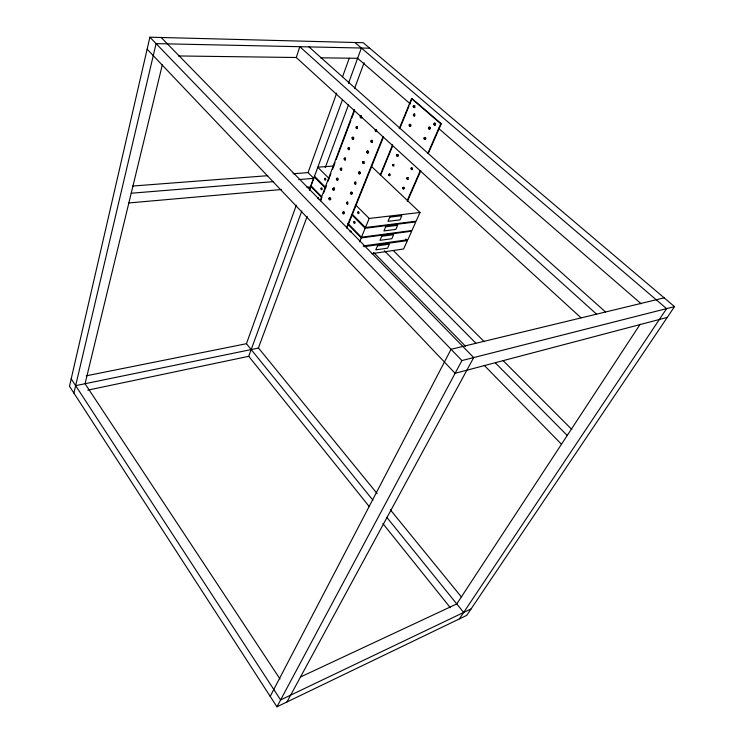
<?xml version="1.0" encoding="UTF-8"?>
<svg xmlns="http://www.w3.org/2000/svg" width="744" height="744" viewBox="0 0 744 744"><rect width="100%" height="100%" fill="white"/><g stroke="black" fill="none" stroke-linecap="round" stroke-linejoin="round"><path stroke-width="1.12" d="M317.539 198.257L318.311 197.551L318.609 198.974M149.897 37.2L69.49 386.248L276.945 706.8L466.767 615.344L674.51 306.621L363.221 42.715L149.897 37.2L461.922 360.561L674.51 306.621M73.907 393.065L156.082 43.617L369.694 48.202M162.332 64.793L85.049 383.718L279.995 678.974M580.943 317.753L296.279 57.502L299.804 46.695L596.567 314.163M372.939 500.21L246.45 343.7L296.326 205.177M298.735 179.574L313.754 178.355L308.062 172.599L336.697 93.065M342.584 76.725L349.252 58.199M310.164 187.655L313.326 179.006M87.792 390.144L248.728 356.311L301.841 210.961M309.811 189.134L342.463 99.77M348.443 83.402L361.379 48.025M309.392 190.343L310.815 186.456L321.389 197.244M258.363 348.09L307.179 216.346M325.268 167.54L348.49 104.867M354.497 88.657L364.104 62.729M320.292 200.434L354.469 109.47M320.683 200.806L321.91 197.541M323.547 193.198L326.411 185.591M328.039 181.238L330.903 173.631M332.54 169.279L334.995 162.759M336.214 159.495L350.936 120.361M351.745 118.184L354.609 110.577M346.499 227.738L383.03 136.757M346.881 228.083L383.588 136.775M380.277 174.849L392.609 144.792M399.212 128.684L411.544 98.617L412.064 98.608L441.285 123.737L428.256 153.552M380.919 174.477L392.33 146.698M400.226 127.457L408.995 106.094M409.87 103.955L412.064 98.608M359.622 241.837L361.249 237.913L411.711 231.189L407.889 239.708L363.295 245.939M361.445 237.224L365.155 228.268L415.794 221.907L411.925 230.528L361.445 237.224L348.415 223.944M365.434 227.543L369.201 218.457L420.007 212.468L416.082 221.201L365.434 227.543L352.489 214.495M407.442 200.108L420.397 170.413M427.8 153.45L440.764 123.755L441.285 123.737M407.331 201.485L420.816 170.599M405.75 238.973L407.387 240.582L403.62 248.98L371.712 253.676M270.193 696.375L451.059 349.299L664.159 297.842M276.945 706.8L461.922 360.561M286.952 701.973L473.705 357.576L161.188 37.488M390.209 175.314C388.74 176.998 388.861 172.459 390.219 174.394M404.355 188.632C402.829 190.315 402.988 185.721 404.364 187.702M640.212 324.17L456.769 603.942L300.604 676.947M459.346 618.924L666.596 308.63L354.907 42.492M393.995 165.986L393.055 165.112L394.013 164.387M471.101 608.908L280.609 699.937L71.201 378.836M667.247 317.409L455.123 373.293L147.135 49.188M75.646 385.652L258.54 348.053L377.115 493.57M86.258 375.813L246.45 343.7M363.946 246.692L407.387 240.582M310.611 186.949L306.947 187.274M128.852 202.945L281.502 189.506M131.204 193.226L273.318 181.648M132.711 186.037L267.682 175.696M293.062 173.752L308.062 172.599M333.861 166.014L317.734 167.186L329.173 178.579M178.383 55.958L296.279 57.502M320.497 57.818L357.622 58.302L410.297 103.9M411.544 98.617L440.764 123.755M412.929 106.178L414.687 107.703M438.393 128.219L641.198 303.784M308.974 46.9L605.551 311.996M371.74 166.656L420.007 212.468M355.316 204.628L369.201 218.457M393.306 250.551L484.177 341.626M503.009 360.505L571.783 429.428M314.452 176.179L325.779 187.59M314.21 176.895L325.537 188.316M351.41 214.402L365.155 228.268M384.36 250.747L475.797 343.114M495.392 362.905L567.244 435.473M310.973 185.768L321.557 196.555M347.42 223.805L361.249 237.913M373.609 252.43L465.521 346.258M484.223 365.36L561.497 444.242M390.293 509.733L461.299 596.865M386.787 517.34L463.661 612.461M248.728 356.311L369.117 506.422M382.9 523.609L450.343 607.709M344.053 213.751A0.949 0.614 84.1 0 1 343.272 212.738A0.949 0.614 84.1 0 1 344.044 211.928M330.503 198.211A0.939 0.595 84.7 0 1 330.429 199.634A0.939 0.595 84.7 0 1 329.536 199.15A0.939 0.595 84.7 0 1 329.918 197.895M347.755 203.986A0.958 0.623 84.6 0 1 347.132 202.954A0.958 0.623 84.6 0 1 347.755 202.08M338.12 179.695A0.958 0.614 85.7 0 1 337.199 179.853A0.958 0.614 85.7 0 1 337.19 178.393A0.958 0.614 85.7 0 1 338.12 178.737M352.293 193.421A0.967 0.632 85.2 0 1 351.233 193.738A0.967 0.632 85.2 0 1 351.521 192.157M351.996 192.305A0.967 0.632 85.2 0 1 352.293 192.928M341.859 169.855A0.967 0.623 86.2 0 1 340.984 169.772A0.967 0.623 86.2 0 1 340.975 168.414A0.967 0.623 86.2 0 1 341.859 168.488M355.985 183.917A0.977 0.642 85.7 0 1 355.018 182.978A0.977 0.642 85.7 0 1 355.985 182.233M345.625 159.83A0.977 0.632 86.7 0 1 344.677 158.909A0.977 0.632 86.7 0 1 345.616 158.137M359.696 173.826A0.986 0.642 86.3 0 1 359.054 172.785A0.986 0.642 86.3 0 1 359.696 171.864M360.161 172.19A0.986 0.642 86.3 0 1 360.022 173.724M349.243 149.628A0.986 0.632 87.3 0 1 349.076 147.684M364.253 163.234A0.995 0.651 86.8 0 1 363.323 163.159A0.995 0.651 86.8 0 1 363.332 161.755A0.995 0.651 86.8 0 1 364.253 161.829M353.8 138.71A0.995 0.642 87.8 0 1 352.786 138.868A0.995 0.642 87.8 0 1 352.916 137.315M353.409 137.24A0.995 0.642 87.8 0 1 353.8 137.714M367.936 153.004A1.004 0.66 87.4 0 1 367.276 151.953A1.004 0.66 87.4 0 1 367.945 150.995M368.41 151.32A1.004 0.66 87.4 0 1 368.271 152.883M372.326 142.337A1.014 0.67 88 0 1 371.479 141.314A1.014 0.67 88 0 1 372.335 140.383M357.464 128.554A1.004 0.651 88.4 0 1 356.646 127.55A1.004 0.651 88.4 0 1 357.464 126.62M361.975 117.338A1.014 0.66 89 0 1 360.877 117.422A1.014 0.66 89 0 1 361.231 115.841M376.901 131.288A1.023 0.679 88.7 0 1 375.943 131.251A1.023 0.679 88.7 0 1 375.953 129.809M361.407 116.352A1.014 0.66 89 0 1 360.952 117.84A1.014 0.66 89 0 1 360.189 116.65A1.014 0.66 89 0 1 361.166 115.971M376.343 129.875A1.023 0.679 88.7 0 1 376.139 131.511A1.023 0.679 88.7 0 1 375.181 130.637A1.023 0.679 88.7 0 1 376.036 129.596M414.752 115.925A0.967 0.67 -89.6 0 1 413.924 114.967A0.967 0.67 -89.6 0 1 414.78 114.055M410.288 126.248A0.958 0.66 89.7 0 1 409.637 125.271A0.958 0.66 89.7 0 1 410.316 124.332M410.772 124.629A0.958 0.66 89.7 0 1 410.623 126.136M412.492 169.483A0.939 0.651 87.3 0 1 411.609 169.065A0.939 0.651 87.3 0 1 411.86 167.8M408.121 179.36A0.939 0.651 86.7 0 1 407.312 178.383A0.939 0.651 86.7 0 1 408.14 177.556M435.575 124.62A0.986 0.698 -89.6 0 1 434.524 124.843A0.986 0.698 -89.6 0 1 434.552 123.337A0.986 0.698 -89.6 0 1 435.593 123.634M414.78 107.443A0.977 0.67 -89.2 0 1 413.952 106.485A0.977 0.67 -89.2 0 1 414.808 105.564M330.727 199.429A0.939 0.595 84.7 0 1 330.289 198.23M344.091 212.7A0.949 0.614 84.1 0 1 344.091 212.217M350.052 231.737A0.949 0.623 83.2 0 1 350.861 231.142A0.949 0.623 83.2 0 1 351.224 232.509M334.409 189.739A0.949 0.605 85.2 0 1 334.4 187.916M388.563 174.561C389.177 178.002 390.526 172.413 388.563 174.561M392.572 164.917C393.195 168.386 394.553 162.731 392.572 164.917M402.671 187.86C403.295 191.347 404.708 185.712 402.671 187.86M377.506 245.846L375.776 249.882L387.615 248.161L389.363 244.162L377.506 245.846M381.728 236.257L379.97 240.349L391.856 238.722L393.623 234.667L381.728 236.257M385.708 226.781L383.932 230.928L395.854 229.375L397.649 225.265L385.708 226.781M389.819 217.136L388.015 221.349L399.974 219.88L401.797 215.714L389.819 217.136M414.65 115.497A0.967 0.67 -89.7 0 0 414.092 114.027A0.967 0.67 -89.7 0 0 413.487 115.469A0.967 0.67 -89.7 0 0 414.65 115.497M409.219 124.815A0.958 0.66 89.7 0 0 409.767 126.275A0.958 0.66 89.7 0 0 410.363 124.853A0.958 0.66 89.7 0 0 409.219 124.815M396.701 154.929A0.939 0.642 87.8 0 0 397.231 156.361A0.939 0.642 87.8 0 0 397.798 155.003A0.939 0.642 87.8 0 0 396.701 154.929M429.688 128.619A0.977 0.688 -90 0 0 429.121 127.131A0.977 0.688 -90 0 0 428.507 128.582A0.977 0.688 -90 0 0 429.688 128.619M424.08 137.947A0.967 0.679 89.3 0 0 424.638 139.435A0.967 0.679 89.3 0 0 425.252 138.003A0.967 0.679 89.3 0 0 424.08 137.947M411.107 168.163A0.939 0.651 87.3 0 0 411.655 169.623A0.939 0.651 87.3 0 0 412.241 168.256A0.939 0.651 87.3 0 0 411.107 168.163M406.894 177.965A0.939 0.651 86.7 0 0 407.442 179.416A0.939 0.651 86.7 0 0 408.019 178.067A0.939 0.651 86.7 0 0 406.894 177.965M435.054 124.639A0.986 0.698 -89.6 0 0 434.477 123.141A0.986 0.698 -89.6 0 0 433.854 124.601A0.986 0.698 -89.6 0 0 435.054 124.639M414.668 107.006A0.977 0.67 -89.2 0 0 414.11 105.536A0.977 0.67 -89.2 0 0 413.515 106.987A0.977 0.67 -89.2 0 0 414.668 107.006M333.275 188.53A0.949 0.605 85.2 0 0 333.814 190.008A0.949 0.605 85.2 0 0 334.335 188.641A0.949 0.605 85.2 0 0 333.275 188.53M342.798 212.338A0.949 0.614 84.1 0 0 343.337 213.826A0.949 0.614 84.1 0 0 343.868 212.477A0.949 0.614 84.1 0 0 342.798 212.338M329.006 198.341A0.939 0.595 84.7 0 0 329.536 199.811A0.939 0.595 84.7 0 0 330.048 198.471A0.939 0.595 84.7 0 0 329.006 198.341M332.726 188.576A0.949 0.605 85.2 0 0 333.256 190.055A0.949 0.605 85.2 0 0 333.777 188.697A0.949 0.605 85.2 0 0 332.726 188.576M346.658 202.545A0.958 0.623 84.6 0 0 347.206 204.042A0.958 0.623 84.6 0 0 347.746 202.675A0.958 0.623 84.6 0 0 346.658 202.545M336.493 178.681A0.958 0.614 85.7 0 0 337.032 180.169A0.958 0.614 85.7 0 0 337.562 178.783A0.958 0.614 85.7 0 0 336.493 178.681M350.573 192.612A0.967 0.632 85.2 0 0 351.131 194.128A0.967 0.632 85.2 0 0 351.67 192.743A0.967 0.632 85.2 0 0 350.573 192.612M340.324 168.646A0.967 0.623 86.2 0 0 340.864 170.134A0.967 0.623 86.2 0 0 341.403 168.739A0.967 0.623 86.2 0 0 340.324 168.646M354.553 182.55A0.977 0.642 85.7 0 0 355.102 184.066A0.977 0.642 85.7 0 0 355.66 182.661A0.977 0.642 85.7 0 0 354.553 182.55M344.202 158.472A0.977 0.632 86.7 0 0 344.751 159.969A0.977 0.632 86.7 0 0 345.29 158.556A0.977 0.632 86.7 0 0 344.202 158.472M358.58 172.348A0.986 0.642 86.3 0 0 359.138 173.873A0.986 0.642 86.3 0 0 359.696 172.45A0.986 0.642 86.3 0 0 358.58 172.348M348.127 148.149A0.986 0.632 87.3 0 0 348.685 149.665A0.986 0.632 87.3 0 0 349.234 148.223A0.986 0.632 87.3 0 0 348.127 148.149M362.663 161.997A0.995 0.651 86.8 0 0 363.221 163.522A0.995 0.651 86.8 0 0 363.797 162.08A0.995 0.651 86.8 0 0 362.663 161.997M352.117 137.687A0.995 0.642 87.8 0 0 352.675 139.212A0.995 0.642 87.8 0 0 353.233 137.752A0.995 0.642 87.8 0 0 352.117 137.687M366.801 151.497A1.004 0.66 87.4 0 0 367.369 153.032A1.004 0.66 87.4 0 0 367.954 151.571A1.004 0.66 87.4 0 0 366.801 151.497M356.162 127.075A1.004 0.651 88.4 0 0 356.729 128.61A1.004 0.651 88.4 0 0 357.287 127.122A1.004 0.651 88.4 0 0 356.162 127.075M371.005 140.849A1.014 0.67 88 0 0 371.582 142.392A1.014 0.67 88 0 0 372.167 140.904A1.014 0.67 88 0 0 371.005 140.849M397.212 154.892A0.93 0.642 87.8 0 0 397.752 156.324A0.93 0.642 87.8 0 0 398.319 154.966A0.93 0.642 87.8 0 0 397.212 154.892M430.209 128.6A0.977 0.688 -90 0 0 429.641 127.112A0.977 0.688 -90 0 0 429.028 128.554A0.977 0.688 -90 0 0 430.209 128.6M424.592 137.919A0.967 0.679 89.3 0 0 425.159 139.398A0.967 0.679 89.3 0 0 425.773 137.975A0.967 0.679 89.3 0 0 424.592 137.919M321.101 188.288A0.939 0.586 85 0 0 321.557 189.785A0.939 0.586 85 0 0 322.115 188.52A0.939 0.586 85 0 0 321.101 188.288M353.893 221.926A0.958 0.623 83.7 0 0 354.507 223.386A0.958 0.623 83.7 0 0 354.981 221.972A0.958 0.623 83.7 0 0 353.893 221.926M324.682 178.607A0.939 0.595 85.5 0 0 325.147 180.113A0.939 0.595 85.5 0 0 325.714 178.83A0.939 0.595 85.5 0 0 324.682 178.607M357.808 212.189A0.967 0.632 84.2 0 0 358.431 213.649A0.967 0.632 84.2 0 0 358.915 212.217A0.967 0.632 84.2 0 0 357.808 212.189"/></g></svg>
